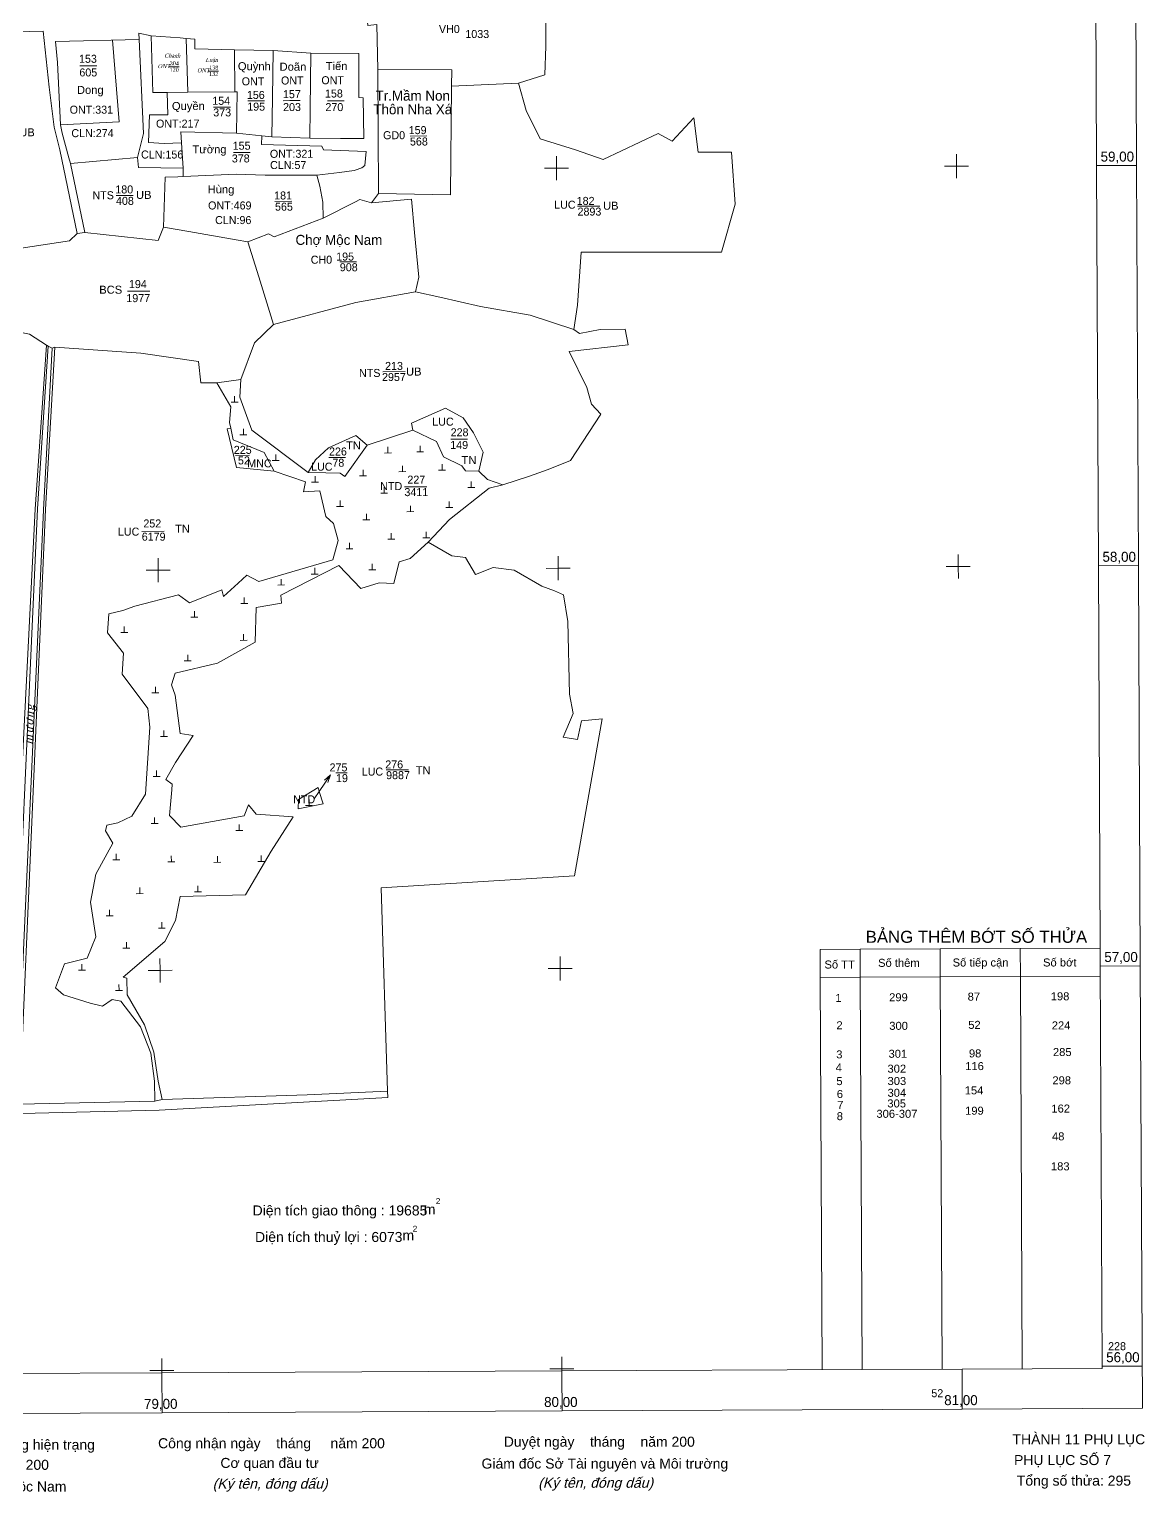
# Model space of a CAD drawing. Header units: metres. Extents: x 584732 to 606137, y 2257469 to 2286410.
# Drawn here: x 605851.8 to 606130.7, y 2285699.5 to 2286065.4 of the extents above; entities that cross this region are included whole.
import ezdxf
from ezdxf.enums import TextEntityAlignment as Align

# ---------------------------------------------------------------- set-up
doc = ezdxf.new("R2010")
doc.units = ezdxf.units.M
doc.header["$MEASUREMENT"] = 0
for name, color, linetype, lineweight in [('Level 10', 7, 'Continuous', 0), ('Level 11', 7, 'Continuous', 0), ('Level 12', 7, 'Continuous', 0), ('Level 13', 7, 'Continuous', 0), ('Level 15', 7, 'Continuous', 0), ('Level 22', 7, 'Continuous', 0), ('Level 29', 7, 'Continuous', 0), ('Level 32', 7, 'Continuous', 0), ('Level 39', 7, 'Continuous', 0), ('Level 5', 7, 'Continuous', 0), ('Level 53', 7, 'Continuous', 0), ('Level 54', 7, 'Continuous', 0), ('Level 60', 7, 'Continuous', 0), ('Level 62', 7, 'Continuous', 0), ('Level 63', 7, 'Continuous', 0), ('Level 7', 7, 'Continuous', 0), ('Level 8', 7, 'Continuous', 0)]:
    doc.layers.add(name, color=color, linetype=linetype, lineweight=lineweight)
doc.styles.add('Style-ENGINEERING I 0.26180', font='ENGINEERING.shx', dxfattribs={"oblique": 15})
doc.styles.add('Style-VHarial', font='VHarial.shx')
doc.styles.add('Style-Vnarial', font='Vnarial.shx')
doc.styles.add('Style-Vnarial I 0.26180', font='Vnarial.shx', dxfattribs={"oblique": 15})
doc.styles.add('Style-vncour', font='vncour.shx')
doc.styles.add('Style-Vntime', font='Vntime.shx')
doc.styles.add('Style-Vntime I 0.26180', font='Vntime.shx', dxfattribs={"oblique": 15})

# ---------------------------------------------------------------- blocks, each defined once
blk = doc.blocks.new('ND')
at = {"layer": 'Level 7', "color": 12, "linetype": 'Continuous', "lineweight": 0}
for p, q in [((-8.7, 0), (8.7, 0)), ((0, 0), (-0.1, 10))]:
    blk.add_line(p, q, dxfattribs=at)
blk = doc.blocks.new('ND_1')
at = {"layer": 'Level 7', "color": 12, "linetype": 'Continuous', "lineweight": 0}
for p, q in [((-8.7, -0.1), (8.7, 0)), ((0, 0), (-0.1, 10))]:
    blk.add_line(p, q, dxfattribs=at)
blk = doc.blocks.new('ND_2')
at = {"layer": 'Level 7', "color": 12, "linetype": 'Continuous', "lineweight": 0}
for p, q in [((-8.7, 0), (8.7, 0.1)), ((0, 0), (0, 10))]:
    blk.add_line(p, q, dxfattribs=at)
blk = doc.blocks.new('ND_3')
at = {"layer": 'Level 7', "color": 12, "linetype": 'Continuous', "lineweight": 0}
for p, q in [((-8.7, 0), (8.7, 0)), ((0, 0), (0, 10))]:
    blk.add_line(p, q, dxfattribs=at)
blk = doc.blocks.new('ND_4')
at = {"layer": 'Level 7', "color": 12, "linetype": 'Continuous', "lineweight": 0}
for p, q in [((-8.7, 0), (8.7, 0.1)), ((0, 0), (-0.1, 10))]:
    blk.add_line(p, q, dxfattribs=at)
blk = doc.blocks.new('ND_5')
at = {"layer": 'Level 7', "color": 12, "linetype": 'Continuous', "lineweight": 0}
for p, q in [((-8.7, -0.1), (8.7, 0)), ((0, 0), (0, 10))]:
    blk.add_line(p, q, dxfattribs=at)

msp = doc.modelspace()

# ---------------------------------------------------------------- linework, layer by layer
at = {"layer": 'Level 10', "color": 230, "linetype": 'Continuous', "lineweight": 0}
for p, q in [((605879.34, 2286062.91), (605879.27, 2286064.47)), ((605879.27, 2286064.47), (605882.35, 2286063.77)), ((605882.35, 2286063.77), (605882.76, 2286049.64)), ((605882.35, 2286063.77), (605889.54, 2286063.34)), ((605889.54, 2286063.34), (605891.07, 2286063.17)), ((605891.07, 2286063.17), (605891.46, 2286049.73)), ((605891.07, 2286063.17), (605893.25, 2286062.94)), ((605893.25, 2286062.94), (605893.2, 2286060.53)), ((605858.43, 2286062.35), (605879.34, 2286062.91)), ((605858.94, 2286057.14), (605858.43, 2286062.35)), ((605880.39, 2286039.42), (605879.34, 2286062.91)), ((605893.2, 2286060.53), (605903.18, 2286060.3)), ((605912.81, 2286060.15), (605903.18, 2286060.3)), ((605903.18, 2286060.3), (605903.19, 2286049.83)), ((605912.81, 2286060.15), (605922.23, 2286059.48)), ((605859.67, 2286041.53), (605858.94, 2286057.14)), ((605938.96, 2286055.38), (605939.16, 2286024.38)), ((605882.76, 2286049.64), (605886.32, 2286049.68)), ((605886.32, 2286049.68), (605891.46, 2286049.73)), ((605891.46, 2286049.73), (605903.19, 2286049.83)), ((605974.1, 2286051.95), (605957.42, 2286051.22)), ((605878.89, 2286033.43), (605880.39, 2286039.42)), ((605903.63, 2286039.46), (605909.99, 2286038.81)), ((605909.99, 2286038.81), (605912.49, 2286038.56)), ((605912.49, 2286038.56), (605921.98, 2286038.21)), ((605890.31, 2286030.77), (605889.88, 2286037.09)), ((605878.89, 2286033.43), (605862.18, 2286031.94)), ((605862.18, 2286031.94), (605865.75, 2286014.66)), ((605879.12, 2286030.9), (605878.89, 2286033.43)), ((605890.31, 2286030.77), (605879.12, 2286030.9)), ((605890.31, 2286030.77), (605890.35, 2286028.66)), ((605937.42, 2286022.08), (605939.16, 2286024.38)), ((605863.78, 2286014.39), (605865.75, 2286014.66)), ((605904.74, 2285977.92), (605898.74, 2285977.06)), ((605947.69, 2285965.25), (605936.34, 2285961.49)), ((605885.05, 2285798.01), (605883.2, 2285797.61))]:
    msp.add_line(p, q, dxfattribs=at)
at = {"layer": 'Level 10', "color": 230, "linetype": 'Continuous', "lineweight": 0, "flags": 128}
for points in [[(605938.96, 2286055.38), (605938.74, 2286066.61), (605936.51, 2286066.38), (605935.73, 2286074.34), (605946.28, 2286075.63), (605946.37, 2286077.6), (605972.91, 2286080.18), (605973.05, 2286079.29), (605975.24, 2286079.2)], [(605974.1, 2286051.95), (605980.69, 2286054.09), (605980.93, 2286061.23), (605980.93, 2286068), (605975.24, 2286079.2)], [(605831.77, 2286064.38), (605855.32, 2286064.97), (605856.82, 2286050.95), (605858.03, 2286040.96), (605859.52, 2286035.29), (605863.78, 2286014.39)], [(605912.49, 2286038.56), (605912.63, 2286048.31), (605912.81, 2286060.15)], [(605921.98, 2286038.21), (605929.63, 2286038.18), (605930.05, 2286038.18), (605935.5, 2286038.14), (605935.34, 2286048.32), (605934.23, 2286048.38), (605934.23, 2286059.38), (605922.23, 2286059.48)], [(605922.23, 2286059.48), (605922.07, 2286045.58), (605921.98, 2286038.21)], [(605957.42, 2286051.22), (605957.46, 2286055.34), (605938.96, 2286055.38)], [(605903.19, 2286049.83), (605903.8, 2286049.84), (605903.63, 2286039.46), (605889.7, 2286039.84), (605889.88, 2286037.09)], [(605939.16, 2286024.38), (605957.16, 2286024.04), (605957.42, 2286051.22)], [(605987.93, 2285990.42), (605988.88, 2285996.47), (605989.79, 2286009.72), (606024.91, 2286009.75), (606028.32, 2286021.74), (606027.37, 2286034.71), (606019.05, 2286034.76), (606017.96, 2286043.28), (606012.55, 2286037.47), (606009.06, 2286039.4), (605995.27, 2286032.92), (605988.42, 2286035.28), (605979.58, 2286038.06), (605976.06, 2286045.14), (605974.1, 2286051.95)], [(605862.18, 2286031.94), (605861.7, 2286033.35), (605860.04, 2286039.46), (605859.67, 2286041.53)], [(605923.76, 2286029.03), (605929.42, 2286029.63), (605933.05, 2286030.14), (605933.28, 2286030.22), (605934.97, 2286030.81), (605935.68, 2286031.4), (605936.09, 2286034.91), (605931.74, 2286035.09), (605925.38, 2286035.36), (605925, 2286036.25), (605909.91, 2286036.64), (605909.99, 2286038.81)], [(605885.4, 2286016.02), (605885.84, 2286028.47), (605889, 2286028.6), (605890.35, 2286028.66)], [(605890.35, 2286028.66), (605903.58, 2286029.2), (605910.85, 2286028.97), (605923.76, 2286029.03)], [(605923.76, 2286029.03), (605924.46, 2286026.23), (605925.25, 2286022.23), (605925.31, 2286018.23)], [(605937.42, 2286022.08), (605934.47, 2286022.88), (605933.41, 2286022.34), (605925.31, 2286018.23)], [(605948.36, 2285999.82), (605949.26, 2286003.46), (605948.11, 2286014.66), (605947.37, 2286022.97), (605937.42, 2286022.08)], [(605865.75, 2286014.66), (605884.07, 2286012.65), (605885.4, 2286016.02)], [(605906.51, 2286012.33), (605903.59, 2286012.83), (605891.73, 2286014.91), (605885.4, 2286016.02)], [(605925.31, 2286018.23), (605913.09, 2286013.56), (605911.61, 2286014.33), (605906.51, 2286012.33)], [(605863.78, 2286014.39), (605861.87, 2286012.61), (605843.17, 2286009.72)], [(605906.51, 2286012.33), (605909.22, 2286003.59), (605912.89, 2285991.68)], [(605835.97, 2285997.36), (605835.97, 2285992.51), (605851.88, 2285989.28), (605856.12, 2285986.47)], [(605948.36, 2285999.82), (605933.45, 2285997.19), (605912.89, 2285991.68)], [(605987.93, 2285990.42), (605977.01, 2285994.01), (605964.6, 2285996.18), (605954.43, 2285998.54), (605948.36, 2285999.82)], [(605912.89, 2285991.68), (605908.11, 2285987.1), (605904.74, 2285977.92)], [(605970.19, 2285951.6), (605976.9, 2285953.76), (605981.53, 2285955.41), (605987.11, 2285957.69), (605994.7, 2285969.24), (605992.38, 2285971.8), (605991.18, 2285975.97), (605986.81, 2285984.93), (606001.54, 2285986.57), (606000.8, 2285990.54), (605994.58, 2285990.44), (605989.4, 2285989.45), (605987.93, 2285990.42)], [(605812.88, 2285798.76), (605828.55, 2285797.12), (605838.33, 2285797.17), (605839.57, 2285797.74), (605845.82, 2285797.52), (605853.34, 2285945.55), (605856.12, 2285986.47)], [(605857.58, 2285985.76), (605855.42, 2285945.39), (605848.62, 2285796.84), (605847.15, 2285797.04), (605853.9, 2285945.59), (605856.54, 2285986.3)], [(605858.26, 2285985.98), (605855.89, 2285945.46), (605849.38, 2285796.89), (605883.2, 2285797.61)], [(605898.74, 2285977.06), (605894.74, 2285977.06), (605894.11, 2285982.45), (605879.77, 2285984.52), (605858.26, 2285985.98)], [(605898.74, 2285977.06), (605902.23, 2285971.13), (605901.92, 2285967.15), (605902.23, 2285965.74)], [(605904.74, 2285977.92), (605904.49, 2285973.5), (605907.45, 2285965.24), (605921.52, 2285954.66)], [(605964.22, 2285955), (605965.33, 2285959.77), (605962.85, 2285964.58), (605960.32, 2285968.36), (605955.86, 2285970.74), (605947.38, 2285967.01), (605947.69, 2285965.25)], [(605913.07, 2285955.01), (605903.62, 2285955.93), (605901.34, 2285965.61), (605902.23, 2285965.74)], [(605902.23, 2285965.74), (605902.84, 2285962.89), (605910.6, 2285959.69), (605913.07, 2285955.01)], [(605947.69, 2285965.25), (605953.6, 2285962.43), (605955.37, 2285958.58), (605959.95, 2285956.35), (605960.9, 2285955.1), (605964.22, 2285955)], [(605921.52, 2285954.66), (605923.37, 2285957.83), (605926.63, 2285960.88), (605933.43, 2285963.9), (605936.34, 2285961.49)], [(605936.34, 2285961.49), (605930.69, 2285953.7), (605929.54, 2285954.54), (605926.01, 2285954.64), (605921.52, 2285954.66)], [(605883.2, 2285797.61), (605883.14, 2285802.6), (605882.19, 2285809.58), (605879.62, 2285816.16), (605874.7, 2285822.61), (605872.54, 2285823.04), (605870.16, 2285821.31), (605867.04, 2285822.11), (605860.36, 2285824.14), (605858.38, 2285825.9), (605860.67, 2285831.94), (605866.34, 2285833.32), (605868.5, 2285838.66), (605867.18, 2285847.3), (605868.45, 2285854.3), (605872.72, 2285862.08), (605870.88, 2285865.17), (605871.23, 2285866.55), (605873.97, 2285867.16), (605877.45, 2285868.8), (605880.88, 2285874.3), (605882.02, 2285891.03), (605881.47, 2285895.74), (605875.04, 2285904.33), (605875.36, 2285909.51), (605871.41, 2285914.67), (605871.77, 2285919.36), (605875.25, 2285920.18), (605878.22, 2285921.28), (605889.16, 2285924.13), (605891.87, 2285922.12), (605899.97, 2285925.37), (605900.4, 2285923.68), (605904.08, 2285927.01), (605906.23, 2285929.04), (605909.21, 2285927.46), (605927.72, 2285932.91), (605929.03, 2285937.67), (605927.92, 2285941.94), (605926, 2285943.68), (605924.45, 2285950.11), (605920.4, 2285949.85), (605920.86, 2285952.34), (605913.07, 2285955.01)], [(605970.19, 2285951.6), (605966.42, 2285952.91), (605964.22, 2285955)], [(605951.54, 2285937.31), (605956.92, 2285942.92), (605966.76, 2285950.8), (605970.19, 2285951.6)], [(605885.05, 2285798.01), (605884.03, 2285802.6), (605883, 2285809.83), (605880.65, 2285816.65), (605876.32, 2285824.19), (605876.25, 2285828.36), (605875.34, 2285828.6), (605885.73, 2285837.47), (605888.42, 2285842.72), (605889.54, 2285848.71), (605905.9, 2285849.14), (605912.31, 2285860.05), (605917.79, 2285868.67), (605908.54, 2285869.3), (605906.62, 2285871.68), (605905.6, 2285868.9), (605889.72, 2285866.06), (605886.89, 2285869.01), (605887.48, 2285875.43), (605887.56, 2285876.82), (605886.01, 2285877.99), (605888.41, 2285882.24), (605892.85, 2285889), (605889.55, 2285889.48), (605888.32, 2285899.03), (605887.37, 2285901.62), (605888.33, 2285904.52), (605898.92, 2285907.02), (605908.29, 2285912.3), (605908.56, 2285920.99), (605914.87, 2285922.08), (605914.76, 2285924), (605929.22, 2285931.46), (605934.74, 2285925.71), (605939.33, 2285927.11), (605942.98, 2285926.97), (605944.29, 2285932.34), (605947.02, 2285933.17), (605951.54, 2285937.31)], [(605941.4, 2285800.11), (605939.8, 2285850.92), (605988.12, 2285853.91), (605995.04, 2285893.11), (605989.88, 2285892.63), (605988.9, 2285887.96), (605985.29, 2285888.53), (605987.77, 2285894.46), (605986.91, 2285899.31), (605986.45, 2285917.44), (605985.4, 2285924.12), (605983.11, 2285925.11), (605979.95, 2285926.25), (605973.04, 2285930.28), (605967.78, 2285930.95), (605963.38, 2285929.22), (605960.92, 2285933.46), (605957.44, 2285933.88), (605951.54, 2285937.31)], [(605924.33, 2285875.02), (605924.03, 2285875.98), (605919.13, 2285872.99), (605919.09, 2285870.68), (605925.32, 2285871.9), (605924.33, 2285875.02)], [(605530.4, 2285810.09), (605534.91, 2285809.65), (605577.8, 2285804.29), (605598.16, 2285803.36), (605597.69, 2285802.4), (605661.43, 2285801.51), (605680.15, 2285800.32), (605796.53, 2285795.42), (605800.01, 2285793.59), (605807.57, 2285794.17), (605810.27, 2285795.72), (605846.39, 2285794.4), (605884.32, 2285795.36), (605941.45, 2285798.53), (605941.4, 2285800.11)], [(605885.05, 2285798.01), (605921.34, 2285799.22), (605941.4, 2285800.11)]]:
    msp.add_lwpolyline(points, dxfattribs=at)
at = {"layer": 'Level 11', "color": 62, "linetype": 'Continuous', "lineweight": 13}
for p, q in [((605864.5, 2286056.32), (605868.7, 2286056.33)), ((605906.44, 2286047.55), (605910.64, 2286047.57)), ((605926.36, 2286047.53), (605930.56, 2286047.55)), ((605947.04, 2286038.77), (605951.24, 2286038.79)), ((605902.89, 2286034.66), (605907.09, 2286034.68)), ((605873.6, 2286023.92), (605877.8, 2286023.94)), ((605913.26, 2286022.45), (605917.46, 2286022.47)), ((605988.88, 2286021.22), (605994.48, 2286021.24)), ((605929.46, 2286007.31), (605933.66, 2286007.33)), ((605876.38, 2286000.01), (605881.98, 2286000.03)), ((605940.18, 2285979.88), (605945.78, 2285979.91)), ((605957.22, 2285963), (605961.42, 2285963.02)), ((605903.4, 2285958.97), (605906.87, 2285958.99)), ((605926.74, 2285958.44), (605930.88, 2285958.46)), ((605945.6, 2285951.12), (605951.2, 2285951.14)), ((605879.95, 2285939.99), (605885.55, 2285940.02)), ((605941.03, 2285880.4), (605946.63, 2285880.43)), ((605928.5, 2285879.66), (605931.3, 2285879.68))]:
    msp.add_line(p, q, dxfattribs=at)
at = {"layer": 'Level 11', "color": 62, "linetype": 'Continuous', "lineweight": 13, "flags": 128}
for points in [[(605889.3, 2286056.04), (605888.51, 2286056.04), (605886.7, 2286056.03)], [(605899.16, 2286054.99), (605898.37, 2286054.99), (605896.56, 2286054.98)], [(605902.12, 2286046.02), (605901.31, 2286046.02), (605897.92, 2286046)], [(605919.52, 2286047.62), (605916.98, 2286047.61), (605915.32, 2286047.6)]]:
    msp.add_lwpolyline(points, dxfattribs=at)
at = {"layer": 'Level 12', "color": 120, "linetype": 'Continuous', "lineweight": 0, "flags": 128}
for points in [[(605859.67, 2286041.53), (605874.35, 2286042.34), (605872.67, 2286062.73)], [(605886.32, 2286049.68), (605886.49, 2286044.07), (605881.86, 2286044.05), (605881.67, 2286037.11), (605885.53, 2286036.91), (605889.88, 2286037.1)]]:
    msp.add_lwpolyline(points, dxfattribs=at)
at = {"layer": 'Level 22', "color": 2, "linetype": 'Continuous', "lineweight": 0}
for p, q in [((605856.12, 2285986.47), (605856.54, 2285986.3)), ((605856.54, 2285986.3), (605857.58, 2285985.76)), ((605857.58, 2285985.76), (605858.26, 2285985.98))]:
    msp.add_line(p, q, dxfattribs=at)
at = {"layer": 'Level 5', "color": 62, "linetype": 'Continuous', "lineweight": 0}
for p, q in [((605927.17, 2285879.18), (605924.33, 2285875.02)), ((605925.63, 2285877.81), (605927.17, 2285879.18)), ((605927.17, 2285879.18), (605926.46, 2285877.24)), ((605924.33, 2285875.02), (605923.04, 2285873.12))]:
    msp.add_line(p, q, dxfattribs=at)
at = {"layer": 'Level 62', "color": 32, "linetype": 'Continuous', "lineweight": 0}
for p, q in [((606059.54, 2285835.56), (606079.54, 2285835.65)), ((606059.57, 2285828.56), (606059.54, 2285835.56)), ((606079.54, 2285835.65), (606099.54, 2285835.74)), ((606079.57, 2285828.65), (606079.54, 2285835.65)), ((606099.54, 2285835.74), (606119.54, 2285835.83)), ((606099.57, 2285828.74), (606099.54, 2285835.74)), ((606119.56, 2285831.37), (606119.54, 2285835.83)), ((606099.57, 2285828.74), (606119.57, 2285828.83)), ((606120.02, 2285731.37), (606119.56, 2285831.37)), ((606049.57, 2285828.51), (606059.57, 2285828.56)), ((606050.02, 2285730.51), (606049.57, 2285828.51)), ((606059.57, 2285828.56), (606079.57, 2285828.65)), ((606060.02, 2285730.55), (606059.57, 2285828.56)), ((606079.57, 2285828.65), (606099.57, 2285828.74)), ((606080.03, 2285730.65), (606079.57, 2285828.65)), ((606100.03, 2285730.74), (606099.57, 2285828.74)), ((606060.02, 2285730.55), (606085, 2285730.67))]:
    msp.add_line(p, q, dxfattribs=at)
at = {"layer": 'Level 62', "color": 32, "linetype": 'Continuous', "lineweight": 0, "flags": 128}
for points in [[(606049.57, 2285828.51), (606049.54, 2285835.51), (606059.54, 2285835.56)], [(606120.02, 2285731.37), (606120.03, 2285730.83), (606085, 2285730.67)]]:
    msp.add_lwpolyline(points, dxfattribs=at)
at = {"layer": 'Level 63', "color": 132, "linetype": 'Continuous', "lineweight": 0}
for p, q in [((606118.18, 2286131.38), (606118.64, 2286031.38)), ((606128.18, 2286131.43), (606128.64, 2286031.42)), ((605983.6, 2286030.75), (605983.59, 2286033.75)), ((606083.61, 2286031.21), (606083.59, 2286034.22)), ((605980.6, 2286030.74), (605983.6, 2286030.75)), ((605983.6, 2286030.75), (605986.61, 2286030.77)), ((605983.62, 2286027.75), (605983.6, 2286030.75)), ((606080.61, 2286031.2), (606083.61, 2286031.21)), ((606083.61, 2286031.21), (606086.61, 2286031.23)), ((606083.62, 2286028.22), (606083.61, 2286031.21)), ((606118.64, 2286031.38), (606128.64, 2286031.42)), ((606118.64, 2286031.38), (606119.1, 2285931.38)), ((606128.64, 2286031.42), (606129.1, 2285931.42)), ((605884.06, 2285930.29), (605884.05, 2285933.29)), ((605984.06, 2285930.75), (605984.05, 2285933.75)), ((606081.07, 2285931.2), (606084.07, 2285931.21)), ((606084.07, 2285931.21), (606084.06, 2285934.21)), ((606084.07, 2285931.21), (606087.07, 2285931.23)), ((606084.08, 2285928.21), (606084.07, 2285931.21)), ((606119.1, 2285931.38), (606129.1, 2285931.42)), ((606119.1, 2285931.38), (606119.54, 2285835.83)), ((606129.1, 2285931.42), (606129.56, 2285831.42)), ((605881.06, 2285930.28), (605884.06, 2285930.29)), ((605884.06, 2285930.29), (605887.06, 2285930.3)), ((605884.08, 2285927.29), (605884.06, 2285930.29)), ((605981.07, 2285930.74), (605984.06, 2285930.75)), ((605984.06, 2285930.75), (605987.07, 2285930.77)), ((605984.08, 2285927.75), (605984.06, 2285930.75)), ((605884.53, 2285830.28), (605884.51, 2285833.29)), ((605984.53, 2285830.75), (605984.51, 2285833.75)), ((605881.53, 2285830.27), (605884.53, 2285830.28)), ((605884.53, 2285830.28), (605887.53, 2285830.3)), ((605884.54, 2285827.29), (605884.53, 2285830.28)), ((605981.53, 2285830.74), (605984.53, 2285830.75)), ((605984.53, 2285830.75), (605987.53, 2285830.76)), ((605984.54, 2285827.75), (605984.53, 2285830.75)), ((606119.56, 2285831.37), (606129.56, 2285831.42)), ((605984.99, 2285730.75), (605984.98, 2285733.75)), ((605881.99, 2285730.27), (605884.99, 2285730.28)), ((605884.99, 2285730.28), (605884.97, 2285733.29)), ((605884.99, 2285730.28), (605887.99, 2285730.3)), ((605884.99, 2285729.75), (605884.99, 2285730.28)), ((605984.99, 2285730.21), (605884.99, 2285729.75)), ((605981.99, 2285730.73), (605984.99, 2285730.75)), ((605984.99, 2285730.75), (605987.99, 2285730.76)), ((605984.99, 2285730.21), (605984.99, 2285730.75)), ((606060.02, 2285730.55), (605984.99, 2285730.21)), ((605985, 2285729.13), (605984.99, 2285730.21)), ((606085.04, 2285720.67), (606085, 2285730.67)), ((606120.02, 2285731.37), (606130.02, 2285731.42)), ((605884.99, 2285729.74), (605784.99, 2285729.28)), ((605884.99, 2285729.74), (605884.99, 2285729.75)), ((605885, 2285727.29), (605884.99, 2285729.74)), ((605885.04, 2285719.74), (605884.99, 2285729.74)), ((605985, 2285727.75), (605985, 2285729.13)), ((605985.04, 2285720.21), (605985, 2285729.13)), ((605885.04, 2285719.74), (605785.03, 2285719.28)), ((605985.04, 2285720.21), (605885.04, 2285719.74)), ((606085.04, 2285720.67), (605985.04, 2285720.21))]:
    msp.add_line(p, q, dxfattribs=at)
at = {"layer": 'Level 63', "color": 132, "linetype": 'Continuous', "lineweight": 0, "flags": 128}
msp.add_lwpolyline([(606129.56, 2285831.42), (606130.07, 2285720.88), (606085.04, 2285720.67)], dxfattribs=at)

# ---------------------------------------------------------------- block references
at = {"layer": 'Level 7', "color": 12, "linetype": 'Continuous', "lineweight": 0, "xscale": 0.10000093132415667, "yscale": 0.1499990686758433, "zscale": 0.10000093132415667}
for name, p in [('ND', (605903.16, 2285972.23)), ('ND', (605905.37, 2285964.08)), ('ND_1', (605941.48, 2285959.57)), ('ND_4', (605949.55, 2285959.82)), ('ND_1', (605913.47, 2285957.7)), ('ND_2', (605923.3, 2285952.3)), ('ND_1', (605935.29, 2285953.88)), ('ND_2', (605945.1, 2285954.9)), ('ND_3', (605955.02, 2285955.28)), ('ND_4', (605940.55, 2285949.55)), ('ND_2', (605962.34, 2285950.95)), ('ND_3', (605929.55, 2285946.23)), ('ND_4', (605947.11, 2285944.9)), ('ND_1', (605956.81, 2285945.93)), ('ND_4', (605936.11, 2285942.89)), ('ND', (605942.34, 2285938.02)), ('ND', (605951.06, 2285938.39)), ('ND_2', (605931.89, 2285935.58)), ('ND_1', (605937.58, 2285930.38)), ('ND_2', (605914.81, 2285926.57)), ('ND', (605923.2, 2285929.33)), ('ND_3', (605905.57, 2285922)), ('ND_4', (605893.12, 2285918.55)), ('ND', (605875.57, 2285914.69)), ('ND_1', (605905.43, 2285912.76)), ('ND_4', (605891.47, 2285907.6)), ('ND_1', (605883.39, 2285899.65)), ('ND_4', (605885.52, 2285888.71)), ('ND_5', (605883.67, 2285878.72)), ('ND_4', (605921.8, 2285871.49)), ('ND_4', (605883.16, 2285867.01)), ('ND', (605904.33, 2285865.23)), ('ND_1', (605873.57, 2285857.92)), ('ND_4', (605887.36, 2285857.41)), ('ND_5', (605898.88, 2285857.29)), ('ND_1', (605909.84, 2285857.52)), ('ND_1', (605879.46, 2285849.46)), ('ND_4', (605894.01, 2285849.9)), ('ND_3', (605871.93, 2285843.95)), ('ND', (605884.98, 2285840.81)), ('ND', (605876.12, 2285835.86)), ('ND_5', (605865, 2285830.34)), ('ND', (605874.28, 2285825.29))]:
    msp.add_blockref(name, p, dxfattribs=at)

# ---------------------------------------------------------------- texts
at = {"layer": 'Level 11', "color": 62, "linetype": 'Continuous', "lineweight": 0}
for s, height, style, p in [('153', 2, 'Style-vncour', (605864.28, 2286058.07)), ('304', 1, 'Style-Vntime', (605886.95, 2286056.91)), ('138', 1, 'Style-Vntime', (605896.81, 2286055.86)), ('154', 2, 'Style-vncour', (605897.58, 2286047.57)), ('156', 2, 'Style-vncour', (605906.24, 2286049.03)), ('157', 2, 'Style-vncour', (605915.26, 2286049.23)), ('158', 2, 'Style-vncour', (605925.76, 2286049.39)), ('159', 2, 'Style-vncour', (605946.69, 2286040.24)), ('155', 2, 'Style-vncour', (605902.69, 2286036.35)), ('180', 2, 'Style-vncour', (605873.35, 2286025.42)), ('181', 2, 'Style-vncour', (605913.05, 2286023.91)), ('182', 2, 'Style-vncour', (605988.68, 2286022.56)), ('195', 2, 'Style-vncour', (605928.56, 2286008.65)), ('194', 2, 'Style-vncour', (605876.75, 2286001.77)), ('213', 2, 'Style-vncour', (605940.78, 2285981.32)), ('228', 2, 'Style-vncour', (605957.17, 2285964.74)), ('225', 2, 'Style-vncour', (605902.97, 2285960.35)), ('226', 2, 'Style-vncour', (605926.77, 2285959.94)), ('227', 2, 'Style-vncour', (605946.36, 2285952.91)), ('252', 2, 'Style-vncour', (605880.37, 2285941.96)), ('275', 2, 'Style-vncour', (605926.9, 2285881)), ('276', 2, 'Style-vncour', (605940.83, 2285881.74))]:
    msp.add_text(s, height=height, dxfattribs=dict(at, style=style)).set_placement(p, align=Align.MIDDLE_LEFT)
at = {"layer": 'Level 13', "color": 204, "linetype": 'Continuous', "lineweight": 0, "style": 'Style-vncour'}
for s, p in [('ONT:331', (605867.37, 2286045.35)), ('ONT:217', (605888.95, 2286041.87)), ('CLN:274', (605867.65, 2286039.49)), ('CLN:156', (605885.06, 2286034.15)), ('ONT:321', (605917.41, 2286034.33)), ('CLN:57', (605916.57, 2286031.52)), ('ONT:469', (605901.97, 2286021.42)), ('CLN:96', (605902.83, 2286017.77))]:
    msp.add_text(s, height=2, dxfattribs=at).set_placement(p, align=Align.MIDDLE_CENTER)
at = {"layer": 'Level 15', "color": 4, "linetype": 'Continuous', "lineweight": 0, "style": 'Style-Vntime I 0.26180', "oblique": 15}
for s, p in [('Chanh', (605887.59, 2286058.85)), ('LuËn', (605897.44, 2286057.8))]:
    msp.add_text(s, height=1, dxfattribs=at).set_placement(p, align=Align.MIDDLE_CENTER)
at = {"layer": 'Level 15', "color": 4, "linetype": 'Continuous', "lineweight": 0, "style": 'Style-Vnarial'}
for s, p in [('Quúnh', (605908.1, 2286056.22)), ('Do·n', (605917.75, 2286056.09)), ('TiÕn', (605928.66, 2286056.26)), ('Dong', (605867.1, 2286050.29)), ('QuyÒn', (605891.61, 2286046.28)), ('UB', (605851.28, 2286039.7)), ('T\xadêng', (605896.89, 2286035.45)), ('Hïng', (605899.77, 2286025.45)), ('UB', (605880.46, 2286024.06)), ('UB', (605997.2, 2286021.36)), ('UB', (605947.95, 2285979.91)), ('TN', (605932.87, 2285961.44)), ('TN', (605961.75, 2285957.81)), ('TN', (605890.13, 2285940.65)), ('TN', (605950.28, 2285880.31))]:
    msp.add_text(s, height=2, dxfattribs=at).set_placement(p, align=Align.MIDDLE_CENTER)
at = {"layer": 'Level 29', "color": 6, "linetype": 'Continuous', "lineweight": 0, "style": 'Style-Vnarial'}
for s, height, p in [('DiÖn tÝch giao th«ng : 19685', 2.5, (605929.51, 2285769.05)), ('m', 2.5, (605951.92, 2285769.33)), ('2', 1.5, (605954.03, 2285771.89))]:
    msp.add_text(s, height=height, dxfattribs=at).set_placement(p, align=Align.CENTER)
at = {"layer": 'Level 32', "color": 254, "linetype": 'Continuous', "lineweight": 0, "insert": (605851.97, 2285886.73), "char_height": 2, "attachment_point": 4, "rotation": 87.9428, "line_spacing_factor": 0.6, "style": 'Style-Vntime I 0.26180'}
msp.add_mtext('\\T1.188;m\xad¬ng', dxfattribs=at)
at = {"layer": 'Level 39', "color": 132, "linetype": 'Continuous', "lineweight": 0, "style": 'Style-Vnarial'}
for s, height, p in [('DiÖn tÝch thuû lîi : 6073', 2.5, (605926.7, 2285762.42)), ('m', 2.5, (605946.58, 2285762.84)), ('2', 1.5, (605948.25, 2285764.96))]:
    msp.add_text(s, height=height, dxfattribs=at).set_placement(p, align=Align.CENTER)
at = {"layer": 'Level 53', "color": 212, "linetype": 'Continuous', "lineweight": 0}
for s, style, p in [('VH0', 'Style-vncour', (605956.84, 2286065.52)), ('ONT', 'Style-vncour', (605907.77, 2286052.44)), ('ONT', 'Style-vncour', (605917.59, 2286052.65)), ('ONT', 'Style-vncour', (605927.67, 2286052.71)), ('GD0', 'Style-vncour', (605943.03, 2286038.97)), ('NTS', 'Style-vncour', (605870.31, 2286023.97)), ('LUC', 'Style-vncour', (605985.72, 2286021.61)), ('CH0', 'Style-vncour', (605924.87, 2286007.86)), ('BCS', 'Style-Vnarial', (605872.2, 2286000.37)), ('NTS', 'Style-vncour', (605936.95, 2285979.57)), ('LUC', 'Style-vncour', (605955.25, 2285967.4)), ('MNC', 'Style-vncour', (605909.38, 2285956.97)), ('LUC', 'Style-vncour', (605924.96, 2285956.15)), ('NTD', 'Style-vncour', (605942.32, 2285951.29)), ('LUC', 'Style-vncour', (605876.68, 2285939.92)), ('LUC', 'Style-vncour', (605937.62, 2285879.97)), ('NTD', 'Style-vncour', (605920.55, 2285873.02))]:
    msp.add_text(s, height=2, dxfattribs=dict(at, style=style)).set_placement(p, align=Align.MIDDLE_CENTER)
at = {"layer": 'Level 53', "color": 212, "linetype": 'Continuous', "lineweight": 0, "style": 'Style-Vntime I 0.26180', "oblique": 15}
for p in [(605885.51, 2286056.23), (605895.37, 2286055.18)]:
    msp.add_text('ONT', height=1, dxfattribs=at).set_placement(p, align=Align.MIDDLE_CENTER)
at = {"layer": 'Level 54', "color": 32, "linetype": 'Continuous', "lineweight": 0}
for s, height, style, p in [('1033', 2, 'Style-vncour', (605960.85, 2286064.26)), ('605', 2, 'Style-vncour', (605864.37, 2286054.66)), ('120', 1, 'Style-Vntime', (605886.92, 2286055.32)), ('132', 1, 'Style-Vntime', (605896.78, 2286054.27)), ('373', 2, 'Style-vncour', (605897.83, 2286044.67)), ('195', 2, 'Style-vncour', (605906.32, 2286046.11)), ('203', 2, 'Style-vncour', (605915.29, 2286046.01)), ('270', 2, 'Style-vncour', (605925.87, 2286046)), ('568', 2, 'Style-vncour', (605947, 2286037.4)), ('378', 2, 'Style-vncour', (605902.47, 2286033.17)), ('408', 2, 'Style-vncour', (605873.52, 2286022.56)), ('565', 2, 'Style-vncour', (605913.27, 2286021.12)), ('2893', 2, 'Style-vncour', (605988.89, 2286019.89)), ('908', 2, 'Style-vncour', (605929.47, 2286005.98)), ('1977', 2, 'Style-vncour', (605876.11, 2285998.26)), ('2957', 2, 'Style-vncour', (605940.02, 2285978.56)), ('149', 2, 'Style-vncour', (605957.07, 2285961.56)), ('52', 2, 'Style-vncour', (605904.01, 2285957.71)), ('78', 2, 'Style-vncour', (605927.61, 2285957.14)), ('3411', 2, 'Style-vncour', (605945.61, 2285949.79)), ('6179', 2, 'Style-vncour', (605879.96, 2285938.66)), ('9887', 2, 'Style-vncour', (605941.04, 2285879.07)), ('19', 2, 'Style-vncour', (605928.51, 2285878.33))]:
    msp.add_text(s, height=height, dxfattribs=dict(at, style=style)).set_placement(p, align=Align.MIDDLE_LEFT)
at = {"layer": 'Level 60', "color": 52, "linetype": 'Continuous', "lineweight": 0, "style": 'Style-Vnarial'}
for s, p in [('C«ng nhËn ch∅nh lý ®óng hiÖn tr¹ng', (605811.18, 2285710.53)), ('C«ng nhËn ngµy    th¸ng     n¨m 200', (605884.04, 2285710.88)), ('DuyÖt ngµy    th¸ng    n¨m 200', (605970.45, 2285711.26)), ('Ngµy    th¸ng    n¨m 200', (605818.52, 2285705.49)), ('C¬ quan ®Çu t\xad', (605899.62, 2285705.96)), ('Gi¸m ®èc Së Tµi nguyªn vµ M«i tr\xadêng', (605964.89, 2285705.8)), ('Tæng sè thöa: 295', (606098.69, 2285701.54)), ('Chñ tÞch UBND x· Méc Nam', (605816.89, 2285700.07))]:
    msp.add_text(s, height=2.5, dxfattribs=at).set_placement(p)
at = {"layer": 'Level 60', "color": 52, "linetype": 'Continuous', "lineweight": 0, "style": 'Style-VHarial'}
for s, p in [('Thµnh 11 phô lôc', (606114.2, 2285711.86)), ('Phô lôc sè 7', (606110.12, 2285706.68))]:
    msp.add_text(s, height=2.5, dxfattribs=at).set_placement(p, align=Align.CENTER)
at = {"layer": 'Level 60', "color": 52, "linetype": 'Continuous', "lineweight": 0, "style": 'Style-Vnarial I 0.26180', "oblique": 15}
for p in [(605897.68, 2285700.78), (605979.05, 2285701.01)]:
    msp.add_text('(Ký tªn, ®ãng dÊu)', height=2.5, dxfattribs=at).set_placement(p)
at = {"layer": 'Level 62', "color": 32, "linetype": 'Continuous', "lineweight": 0}
for s, height, style, p in [('b¶ng thªm bít sè thöa', 3, 'Style-VHarial', (606088.6, 2285838.67)), ('Sè TT', 2, 'Style-Vnarial', (606054.41, 2285831.75)), ('Sè thªm', 2, 'Style-Vnarial', (606069.21, 2285832.17)), ('Sè tiÕp cËn', 2, 'Style-Vnarial', (606089.63, 2285832.25)), ('Sè bít', 2, 'Style-Vnarial', (606109.42, 2285832.26)), ('1', 2, 'Style-Vnarial', (606054.11, 2285823.4)), ('299', 2, 'Style-Vnarial', (606069.1, 2285823.57)), ('87', 2, 'Style-Vnarial', (606087.95, 2285823.73)), ('198', 2, 'Style-Vnarial', (606109.5, 2285823.81)), ('2', 2, 'Style-Vnarial', (606054.37, 2285816.57)), ('300', 2, 'Style-Vnarial', (606069.14, 2285816.43)), ('52', 2, 'Style-Vnarial', (606088.1, 2285816.67)), ('224', 2, 'Style-Vnarial', (606109.76, 2285816.54)), ('301', 2, 'Style-Vnarial', (606068.95, 2285809.45)), ('98', 2, 'Style-Vnarial', (606088.27, 2285809.54)), ('285', 2, 'Style-Vnarial', (606110.05, 2285809.88)), ('4', 2, 'Style-Vnarial', (606054.18, 2285806.02)), ('3', 2, 'Style-Vnarial', (606054.32, 2285809.29)), ('116', 2, 'Style-Vnarial', (606088.12, 2285806.37)), ('5', 2, 'Style-Vnarial', (606054.36, 2285802.62)), ('302', 2, 'Style-Vnarial', (606068.69, 2285805.72)), ('303', 2, 'Style-Vnarial', (606068.71, 2285802.65)), ('298', 2, 'Style-Vnarial', (606109.91, 2285802.81)), ('6', 2, 'Style-Vnarial', (606054.47, 2285799.4)), ('304', 2, 'Style-Vnarial', (606068.7, 2285799.7)), ('154', 2, 'Style-Vnarial', (606088, 2285800.3)), ('7', 2, 'Style-Vnarial', (606054.57, 2285796.66)), ('305', 2, 'Style-Vnarial', (606068.66, 2285797.04)), ('199', 2, 'Style-Vnarial', (606088.09, 2285795.22)), ('162', 2, 'Style-Vnarial', (606109.65, 2285795.76)), ('8', 2, 'Style-Vnarial', (606054.46, 2285793.86)), ('306-307', 2, 'Style-Vnarial', (606068.72, 2285794.45)), ('48', 2, 'Style-Vnarial', (606109.03, 2285788.81)), ('183', 2, 'Style-Vnarial', (606109.55, 2285781.32))]:
    msp.add_text(s, height=height, dxfattribs=dict(at, style=style)).set_placement(p, align=Align.MIDDLE_CENTER)
at = {"layer": 'Level 63', "color": 7, "linetype": 'Continuous', "lineweight": 13, "style": 'Style-ENGINEERING I 0.26180', "oblique": 15}
for p in [(605864.5, 2286056.32), (605868.7, 2286056.33), (605897.92, 2286046), (605902.12, 2286046.02), (605906.44, 2286047.55), (605910.64, 2286047.57), (605915.32, 2286047.6), (605919.52, 2286047.62), (605926.36, 2286047.53), (605930.56, 2286047.55), (605947.04, 2286038.77), (605951.24, 2286038.79), (605902.89, 2286034.66), (605907.09, 2286034.68), (605983.59, 2286033.75), (606083.59, 2286034.22), (605980.6, 2286030.74), (605986.61, 2286030.77), (606080.61, 2286031.2), (606086.61, 2286031.23), (605983.62, 2286027.75), (606083.62, 2286028.22), (605873.6, 2286023.92), (605877.8, 2286023.94), (605913.26, 2286022.45), (605917.46, 2286022.47), (605988.88, 2286021.22), (605994.48, 2286021.24), (605929.46, 2286007.31), (605933.66, 2286007.33), (605876.38, 2286000.01), (605881.98, 2286000.03), (605940.18, 2285979.88), (605945.78, 2285979.91), (605957.22, 2285963), (605961.42, 2285963.02), (605903.4, 2285958.97), (605906.87, 2285958.99), (605926.74, 2285958.44), (605930.88, 2285958.46), (605945.6, 2285951.12), (605951.2, 2285951.14), (605879.95, 2285939.99), (605885.55, 2285940.02), (605884.05, 2285933.29), (605984.05, 2285933.75), (606084.06, 2285934.21), (606087.07, 2285931.23), (605881.06, 2285930.28), (605887.06, 2285930.3), (605981.07, 2285930.74), (605984.08, 2285927.75), (605987.07, 2285930.77), (606081.07, 2285931.2), (606084.08, 2285928.21), (605884.08, 2285927.29), (605941.03, 2285880.4), (605946.63, 2285880.43), (605925.63, 2285877.81), (605926.46, 2285877.24), (605928.5, 2285879.66), (605931.3, 2285879.68), (605923.04, 2285873.12), (605884.51, 2285833.29), (605984.51, 2285833.75), (605881.53, 2285830.27), (605887.53, 2285830.3), (605981.53, 2285830.74), (605987.53, 2285830.76), (606119.57, 2285828.83), (605884.54, 2285827.29), (605984.54, 2285827.75), (605984.98, 2285733.75), (605881.99, 2285730.27), (605884.97, 2285733.29), (605887.99, 2285730.3), (605981.99, 2285730.73), (605987.99, 2285730.76), (606050.02, 2285730.51), (606080.03, 2285730.65), (606100.03, 2285730.74), (606130.02, 2285731.42), (605885, 2285727.29), (605985, 2285727.75)]:
    msp.add_text('D', height=0.000000001, dxfattribs=at).set_placement(p, align=Align.MIDDLE_CENTER)
at = {"layer": 'Level 63', "color": 132, "linetype": 'Continuous', "lineweight": 0, "style": 'Style-vncour'}
for s, height, p in [('59,00', 2.5, (606119.63, 2286032.38)), ('58,00', 2.5, (606120.1, 2285932.38)), ('57,00', 2.5, (606120.56, 2285832.38)), ('228', 2, (606121.51, 2285735.38)), ('56,00', 2.5, (606121.02, 2285732.38)), ('79,00', 2.5, (605880.53, 2285720.72)), ('80,00', 2.5, (605980.53, 2285721.19)), ('81,00', 2.5, (606080.54, 2285721.65))]:
    msp.add_text(s, height=height, dxfattribs=at).set_placement(p)
msp.add_text('52', height=2, dxfattribs=at).set_placement((606080.3, 2285723.63), align=Align.RIGHT)
at = {"layer": 'Level 8', "color": 250, "linetype": 'Continuous', "lineweight": 0, "style": 'Style-vncour'}
msp.add_text('Chî Méc Nam', height=2.5, dxfattribs=at).set_placement((605929.24, 2286012.82), align=Align.MIDDLE_CENTER)
at = {"layer": 'Level 8', "color": 250, "linetype": 'Continuous', "lineweight": 0, "insert": (605947.7, 2286047.13), "char_height": 2.5, "attachment_point": 5, "line_spacing_factor": 0.818188, "style": 'Style-vncour'}
msp.add_mtext('Tr.MÇm Non\\PTh«n Nha X¸\\P', dxfattribs=at)

doc.saveas('drawing.dxf')
